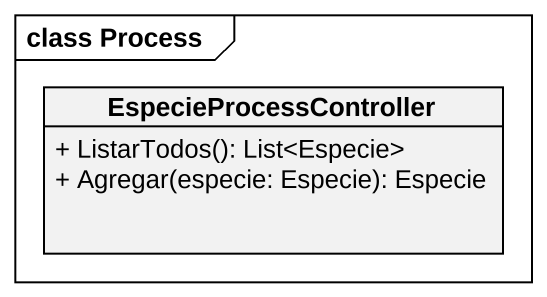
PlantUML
@startuml
mainframe class Process
hide circle
hide empty members
skinparam classAttributeIconSize 0
class EspecieProcessController {
  + ListarTodos(): List<Especie>
  + Agregar(especie: Especie): Especie
}
@enduml
